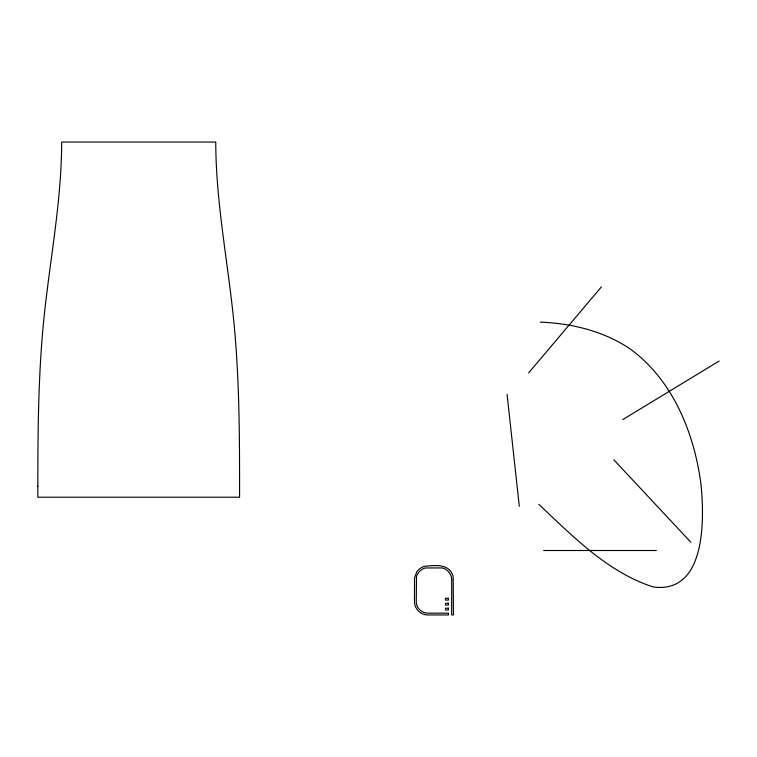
<?xml version="1.0" encoding="UTF-8"?>
<svg xmlns="http://www.w3.org/2000/svg" width="757" height="757" viewBox="0 0 757 757"><rect width="100%" height="100%" fill="white"/><g stroke="black" fill="none" stroke-linecap="round" stroke-linejoin="round"><path stroke-width="1.14" d="M528.623 372.927L601.446 286.856M622.793 419.586L719.15 361.042M543.63 550.5L656.376 550.5M540.384 322.16C571.772 323.315 603.66 331.131 629.956 348.797C672.803 379.891 694.112 432.72 700.925 483.761C704.464 518.233 706.461 593.838 653.357 587.006C607.729 572.301 572.973 536.448 538.804 504.332M613.87 459.859L690.838 542.23M507.058 394.246L519.302 506.329M37.85 486.117L37.85 497.217L239.581 497.217C239.59 437.991 239.553 378.623 233.629 319.634C227.668 260.446 215.84 201.722 215.764 142.051L61.667 142.051C61.591 201.722 49.773 260.446 43.802 319.634C38.257 374.942 37.869 430.582 37.85 486.117M451.702 579.578L451.636 614.949L453.434 614.949L453.188 576.825A13.134 13.134 0 0 0 451.806 573.144C446.781 563.568 434.13 565.517 425.302 566.189A12.727 12.727 0 0 0 421.649 567.504L419.463 568.98A14.44 14.44 0 0 0 416.71 571.989L414.533 578.083L414.467 601.427C414.221 608.694 420.807 615.214 428.055 614.949L448.437 614.949L448.437 613.161L428.055 613.161C421.772 613.369 416.057 607.729 416.265 601.427L416.482 577.127A10.891 10.891 0 0 1 417.618 573.967L419.728 571.185L422.51 569.094A11.024 11.024 0 0 1 425.671 567.949L442.107 567.939A11.081 11.081 0 0 1 445.286 569.075L448.116 571.185L450.235 574.014A11.667 11.667 0 0 1 451.427 577.231L451.702 579.578M448.437 598.295L445.457 598.295L445.457 600.083L448.437 600.083L448.437 598.295M448.437 603.244L445.457 603.244L445.457 605.042L448.437 605.042L448.437 603.244M448.437 608.202L445.457 608.202L445.457 610L448.437 610L448.437 608.202"/></g></svg>
